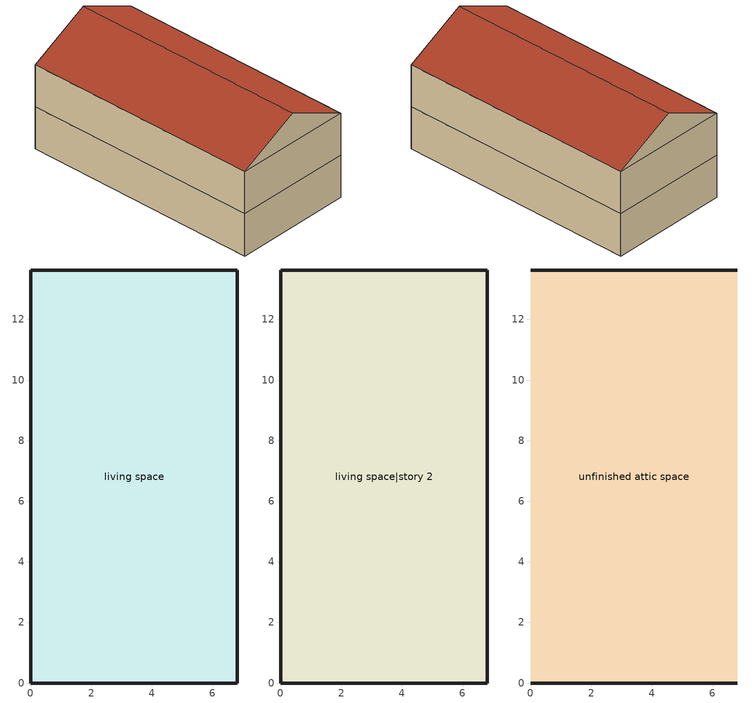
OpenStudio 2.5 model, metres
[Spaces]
living space
 floor ground: 0,0 0,13.63 6.82,13.63 6.82,0 z0
 wall outside: 0,13.63 0,0 6.82,0 6.82,13.63 0,13.63 z0:2.44
living space|story 2
 floor to living space: 0,0 0,13.63 6.82,13.63 6.82,0 z2.44
 wall outside: 0,13.63 0,0 6.82,0 6.82,13.63 0,13.63 z2.44:4.88
unfinished attic space
 floor to living space|story 2: 0,13.63 6.82,13.63 6.82,0 0,0 z4.88
 wall outside: 3.41,0,6.58 0,0,4.88 6.82,0,4.88; 3.41,13.63,6.58 6.82,13.63,4.88 0,13.63,4.88
 roof outside: 3.41,13.63,6.58 3.41,0,6.58 6.82,0,4.88 6.82,13.63,4.88; 3.41,0,6.58 3.41,13.63,6.58 0,13.63,4.88 0,0,4.88
[Building]
Building: Standards Number of Stories=2; Standards Number of Above Ground Stories=2; Standards Building Type=singlefamilydetached; Standards Number of Living Units=1
[Site]
Denver Intl Ap_CO_USA: Latitude {deg}=39.83; Longitude {deg}=-104.65; Time Zone {hr}=-7; Elevation {m}=1650
[ClimateZones]
Climate Zone Institution Name 2=Building America; Climate Zone Document Year 2=0; Climate Zone Value 2=Cold
[Site:WaterMainsTemperature]
Calculation Method=Correlation; Annual Average Outdoor Air Temperature {C}=10.8753; Maximum Difference In Monthly Average Outdoor Air Temperatures {deltaC}=23.1524
[Site:GroundTemperature:BuildingSurface]
6.71281, 4.94206, 4.80025, 5.64056, 9.01395, 12.3716, 15.2825, 17.1265, 17.2832, 15.7834, 12.9467, 9.69205
[Site:GroundTemperature:Deep]
10.8753, 10.8753, 10.8753, 10.8753, 10.8753, 10.8753, 10.8753, 10.8753, 10.8753, 10.8753, 10.8753, 10.8753
[ThermalZone] Use Ideal Air Loads=No
living zone; unfinished attic zone
[Sizing:Zone] Zone Cooling Design Supply Air Temperature Input Method=SupplyAirTemperature; Zone Cooling Design Supply Air Temperature {C}=14; Zone Cooling Design Supply Air Temperature Difference {deltaC}=11.11; Zone Heating Design Supply Air Temperature Input Method=SupplyAirTemperature; Zone Heating Design Supply Air Temperature {C}=40; Zone Heating Design Supply Air Temperature Difference {deltaC}=11.11; Zone Cooling Design Supply Air Humidity Ratio {kg-H2O/kg-air}=0.0085; Zone Heating Design Supply Air Humidity Ratio {kg-H2O/kg-air}=0.008; Cooling Design Air Flow Method=DesignDay; Heating Design Air Flow Method=DesignDay; Account for Dedicated Outdoor Air System=No; Dedicated Outdoor Air System Control Strategy=NeutralSupplyAir; Dedicated Outdoor Air Low Setpoint Temperature for Design {C}=autosize; Dedicated Outdoor Air High Setpoint Temperature for Design {C}=autosize
living zone; unfinished attic zone
[Space]
Name | Space Type | Thermal Zone | Building Unit
living space; living space|story 2 | Space Type 1 | living zone | unit 1
unfinished attic space | Space Type 2 | unfinished attic zone
[SpaceType]
Name | Standards Space Type
Space Type 1 | living
Space Type 2 | unfinished attic
[BuildingUnit] Building Unit Type=Residential
unit 1; EPWWeatherInfo
